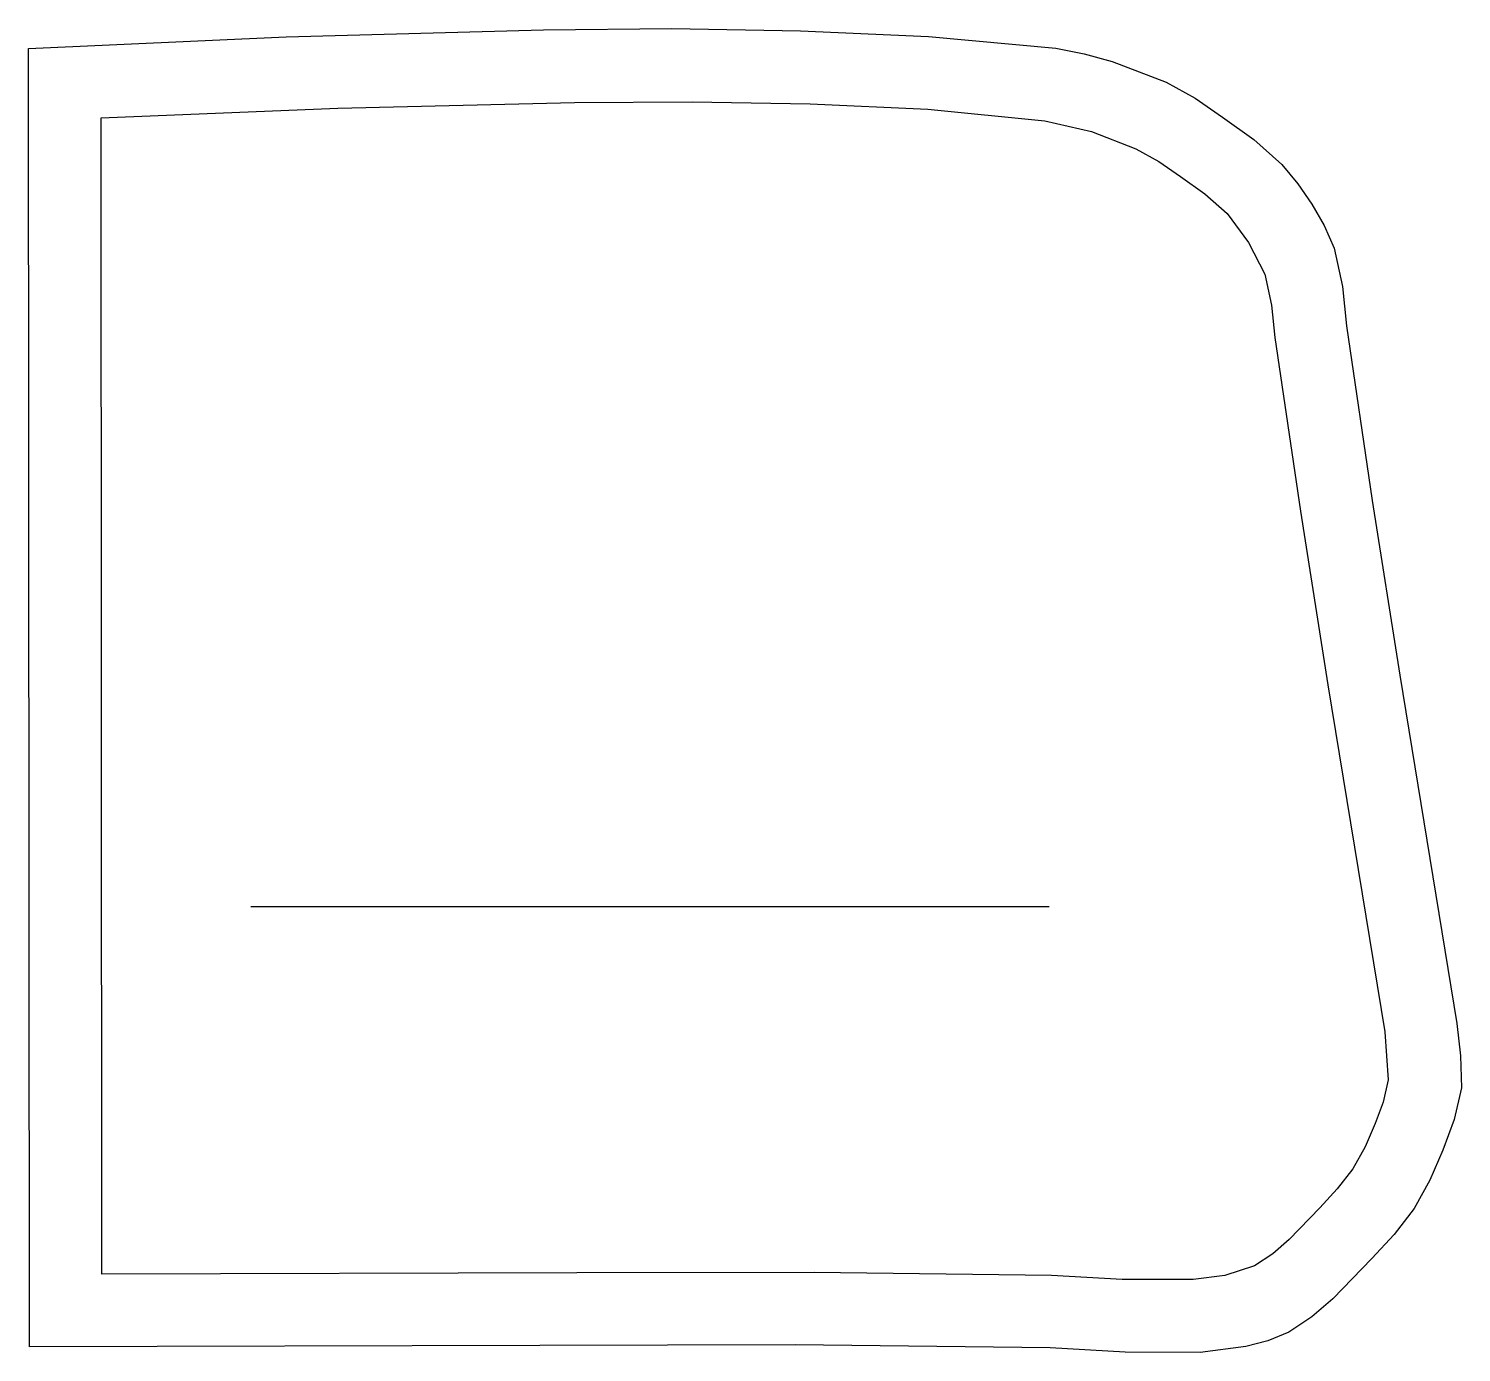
# Model space of a CAD drawing. Header units: inches. Extents: x 0 to 7.78, y 0 to 7.19.
import ezdxf

# ---------------------------------------------------------------- set-up
doc = ezdxf.new("R2010")
doc.units = ezdxf.units.IN

msp = doc.modelspace()

# ---------------------------------------------------------------- linework, layer by layer
at = {"layer": 'T001L001'}
for points in [[(0.005, 0.03), (0, 7.078), (1.398, 7.142), (2.796, 7.18), (3.493, 7.186), (4.19, 7.175), (4.885, 7.143), (5.578, 7.08), (5.731, 7.05), (5.883, 7.008), (6.176, 6.896), (6.333, 6.808), (6.483, 6.706), (6.652, 6.585), (6.805, 6.448), (6.891, 6.344), (6.967, 6.233), (7.034, 6.117), (7.089, 5.994), (7.133, 5.786), (7.156, 5.572), (7.294, 4.624), (7.445, 3.677), (7.754, 1.785), (7.774, 1.61), (7.779, 1.436), (7.74, 1.264), (7.679, 1.098), (7.608, 0.935), (7.522, 0.78), (7.414, 0.639), (7.293, 0.509), (7.082, 0.29), (6.967, 0.192), (6.842, 0.109), (6.728, 0.063), (6.608, 0.032), (6.361, 0), (5.954, 0.001), (5.547, 0.025), (4.162, 0.041), (2.776, 0.037), (0.005, 0.03)], [(0.398, 0.424), (0.394, 6.701), (1.678, 6.755), (2.963, 6.786), (3.603, 6.789), (4.243, 6.777), (4.882, 6.749), (5.518, 6.686), (5.77, 6.627), (6.012, 6.534), (6.137, 6.465), (6.255, 6.383), (6.387, 6.29), (6.507, 6.182), (6.624, 6.026), (6.712, 5.853), (6.748, 5.684), (6.767, 5.51), (6.905, 4.566), (7.054, 3.624), (7.363, 1.74), (7.381, 1.479), (7.354, 1.359), (7.311, 1.242), (7.257, 1.116), (7.19, 0.997), (7.105, 0.887), (7.011, 0.785), (6.845, 0.613), (6.755, 0.535), (6.656, 0.47), (6.494, 0.417), (6.323, 0.395), (5.938, 0.396), (5.553, 0.418), (4.265, 0.434), (2.976, 0.431), (0.398, 0.424)], [(1.207, 2.421), (5.541, 2.421)]]:
    msp.add_lwpolyline(points, dxfattribs=at)

doc.saveas('drawing.dxf')
